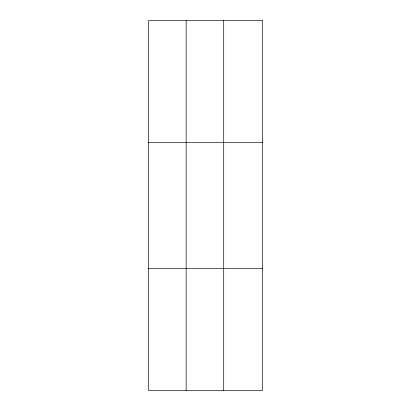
<?xml version="1.0" encoding="UTF-8"?>
<svg xmlns="http://www.w3.org/2000/svg" width="411" height="411" viewBox="0 0 411 411"><rect width="100%" height="100%" fill="white"/><g stroke="black" fill="none" stroke-linecap="round" stroke-linejoin="round"><path stroke-width="0.62" d="M186.152 20.55L186.152 390.45M223.707 20.55L223.707 390.45M148.592 142.617L262.408 142.617M148.592 268.383L262.408 268.383M262.408 20.55L262.408 390.45L148.592 390.45L148.592 20.55L262.408 20.55"/></g></svg>
